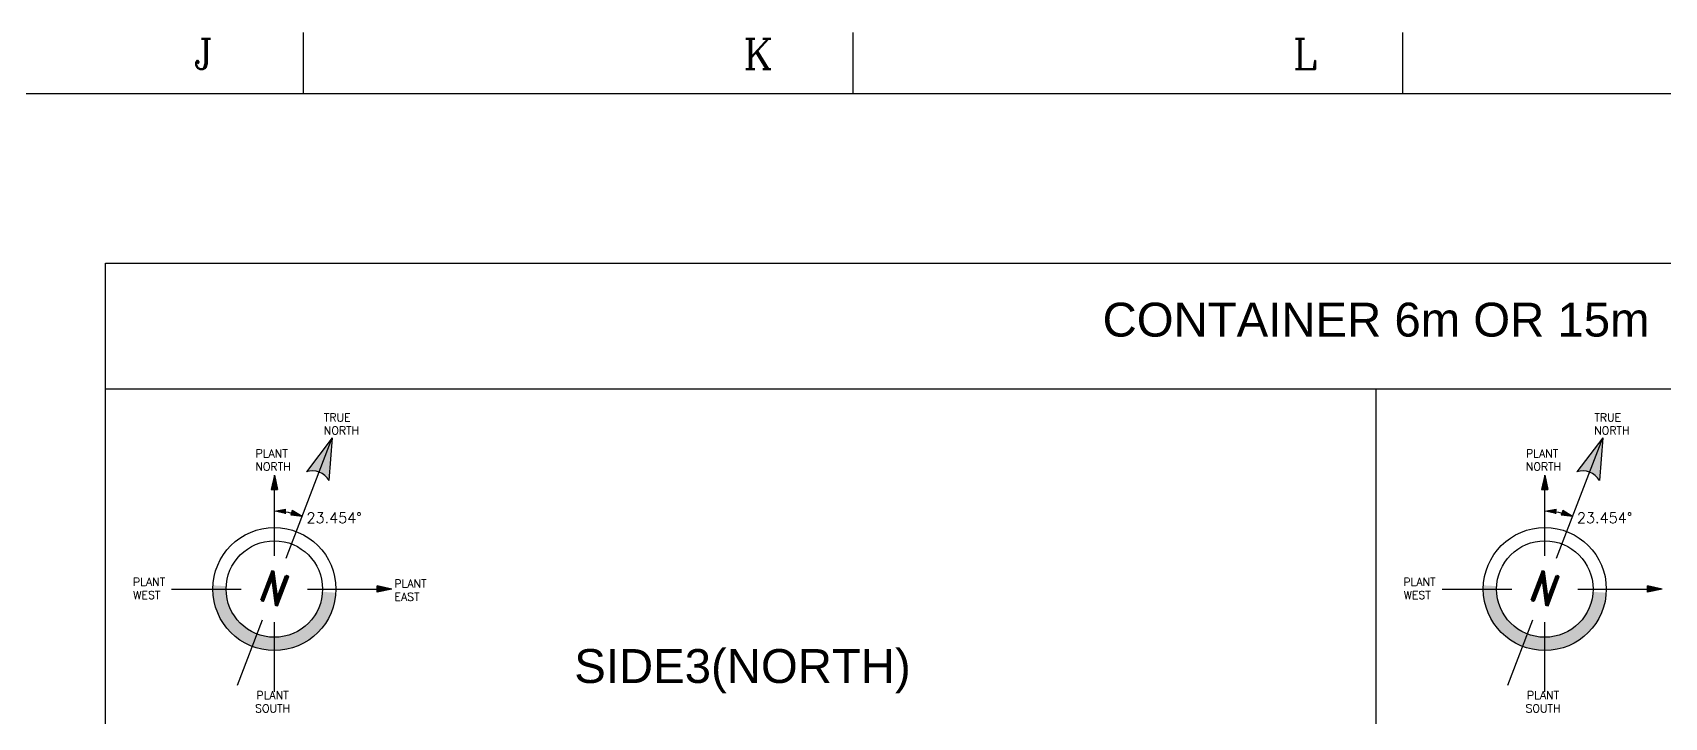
# Model space of a CAD drawing. Header units: millimetres. Extents: x 4133871 to 4440428, y -545651 to -495191.
# Drawn here: x 4407598 to 4419157, y -500664 to -495815 of the extents above; entities that cross this region are included whole.
import ezdxf
from ezdxf.enums import TextEntityAlignment as Align

# ---------------------------------------------------------------- set-up
doc = ezdxf.new("R2010")
doc.units = ezdxf.units.MM
doc.header["$LTSCALE"] = 60
for name, color, linetype in [('1', 7, 'Continuous'), ('C_TEXT_CONTAINER NO', 7, 'Continuous'), ('TAN-TIT', 30, 'Continuous')]:
    doc.layers.add(name, color=color, linetype=linetype)
doc.styles.add('Arial', font='arial.ttf')
doc.styles.add('COM', font='COMPLEX', dxfattribs={"height": 5})
doc.styles.add('ROMAND', font='romand.shx', dxfattribs={"width": 0.86, "height": 6.5})
doc.styles.add('RomanS', font='romans.shx', dxfattribs={"bigfont": 'whgtxt.shx'})
doc.styles.get("Standard").update_dxf_attribs({"font": 'romans.shx', "width": 0.75, "bigfont": 'whgtxt.shx'})

# ---------------------------------------------------------------- blocks, each defined once
blk = doc.blocks.new('BORDER')
at = {"layer": 'TAN-TIT'}
for p, q in [((134763, 164680), (134763, 166122)), ((147741, 164680), (147741, 166122)), ((160720, 164680), (160720, 166122)), ((232823, 164680), (4977, 164680))]:
    blk.add_line(p, q, dxfattribs=at)
at = {"layer": 'TAN-TIT', "style": 'COM'}
for s, p in [('J', (132167, 165257)), ('K', (145146, 165257)), ('L', (158124, 165257))]:
    blk.add_text(s, height=721, dxfattribs=at).set_placement(p)

msp = doc.modelspace()

# ---------------------------------------------------------------- hatches: boundary and pattern name
h = msp.add_hatch(color=256)
h.paths.add_polyline_path([(4409720.7, -498684.5), (4409536.6, -498924.5, -0.1704873), (4409627.7, -498927.1)])
h.paths.add_polyline_path([(4409720.7, -498684.5), (4409627.7, -498927.1, -0.1704873), (4409697.1, -498986.1)])
h = msp.add_hatch(color=256)
h.paths.add_polyline_path([(4409720.7, -498684.5), (4409536.6, -498924.5, -0.1704873), (4409627.7, -498927.1)])
h.paths.add_polyline_path([(4409720.7, -498684.5), (4409627.7, -498927.1, -0.1704873), (4409697.1, -498986.1)])
h = msp.add_hatch(color=256)
h.paths.add_polyline_path([(4418720.7, -498684.5), (4418536.6, -498924.5, -0.1704873), (4418627.7, -498927.1)])
h.paths.add_polyline_path([(4418720.7, -498684.5), (4418627.7, -498927.1, -0.1704873), (4418697.1, -498986.1)])
h = msp.add_hatch(color=256)
h.paths.add_polyline_path([(4418720.7, -498684.5), (4418536.6, -498924.5, -0.1704873), (4418627.7, -498927.1)])
h.paths.add_polyline_path([(4418720.7, -498684.5), (4418627.7, -498927.1, -0.1704873), (4418697.1, -498986.1)])
h = msp.add_hatch(color=256)
h.paths.add_polyline_path([(4409309.9, -498947.8), (4409287.8, -499051.3), (4409317.5, -499051.2, 0.0362907)])
h.paths.add_polyline_path([(4409309.9, -498947.8, -0.0362907), (4409317.5, -499051.2), (4409332.2, -499051.2)])
h = msp.add_hatch(color=256)
h.paths.add_polyline_path([(4409309.9, -498947.8), (4409287.8, -499051.3), (4409317.5, -499051.2, 0.0362907)])
h.paths.add_polyline_path([(4409309.9, -498947.8, -0.0362907), (4409317.5, -499051.2), (4409332.2, -499051.2)])
h = msp.add_hatch(color=256)
h.paths.add_polyline_path([(4418309.9, -498947.8), (4418287.8, -499051.3), (4418317.5, -499051.2, 0.0362907)])
h.paths.add_polyline_path([(4418309.9, -498947.8, -0.0362907), (4418317.5, -499051.2), (4418332.2, -499051.2)])
h = msp.add_hatch(color=256)
h.paths.add_polyline_path([(4418309.9, -498947.8), (4418287.8, -499051.3), (4418317.5, -499051.2, 0.0362907)])
h.paths.add_polyline_path([(4418309.9, -498947.8, -0.0362907), (4418317.5, -499051.2), (4418332.2, -499051.2)])
h = msp.add_hatch(color=256)
h.paths.add_polyline_path([(4409309.9, -499204.7), (4409389.2, -499222.9), (4409389.5, -499200, 0.0362907)])
h.paths.add_polyline_path([(4409309.9, -499204.7, -0.0362907), (4409389.5, -499200), (4409389.7, -499188.7)])
h = msp.add_hatch(color=256)
h.paths.add_polyline_path([(4409309.9, -499204.7), (4409389.2, -499222.9), (4409389.5, -499200, 0.0362907)])
h.paths.add_polyline_path([(4409309.9, -499204.7, -0.0362907), (4409389.5, -499200), (4409389.7, -499188.7)])
h = msp.add_hatch(color=256)
h.paths.add_polyline_path([(4409507, -499241.2), (4409437.2, -499199.5), (4409429.8, -499221.2, 0.0362907)])
h.paths.add_polyline_path([(4409507, -499241.2, -0.0362907), (4409429.8, -499221.2), (4409426.2, -499231.9)])
h = msp.add_hatch(color=256)
h.paths.add_polyline_path([(4409507, -499241.2), (4409437.2, -499199.5), (4409429.8, -499221.2, 0.0362907)])
h.paths.add_polyline_path([(4409507, -499241.2, -0.0362907), (4409429.8, -499221.2), (4409426.2, -499231.9)])
h = msp.add_hatch(color=256)
h.paths.add_polyline_path([(4418309.9, -499204.7), (4418389.2, -499222.9), (4418389.5, -499200, 0.0362907)])
h.paths.add_polyline_path([(4418309.9, -499204.7, -0.0362907), (4418389.5, -499200), (4418389.7, -499188.7)])
h = msp.add_hatch(color=256)
h.paths.add_polyline_path([(4418309.9, -499204.7), (4418389.2, -499222.9), (4418389.5, -499200, 0.0362907)])
h.paths.add_polyline_path([(4418309.9, -499204.7, -0.0362907), (4418389.5, -499200), (4418389.7, -499188.7)])
h = msp.add_hatch(color=256)
h.paths.add_polyline_path([(4418507, -499241.2), (4418437.2, -499199.5), (4418429.8, -499221.2, 0.0362907)])
h.paths.add_polyline_path([(4418507, -499241.2, -0.0362907), (4418429.8, -499221.2), (4418426.2, -499231.9)])
h = msp.add_hatch(color=256)
h.paths.add_polyline_path([(4418507, -499241.2), (4418437.2, -499199.5), (4418429.8, -499221.2, 0.0362907)])
h.paths.add_polyline_path([(4418507, -499241.2, -0.0362907), (4418429.8, -499221.2), (4418426.2, -499231.9)])
h = msp.add_hatch(color=256)
h.paths.add_polyline_path([(4408875.1, -499729, 0.4142136), (4409284.1, -500189.8), (4409289.7, -500096, -0.4142136), (4408969, -499734.6)])
h.paths.add_polyline_path([(4409289.7, -500096), (4409284.1, -500189.8, 0.2159793), (4409619.8, -500061.2), (4409552.9, -499995.1, -0.2159793)])
h.paths.add_polyline_path([(4409552.9, -499995.1), (4409619.8, -500061.2, 0.1819562), (4409744.8, -499780.9), (4409651, -499775.3, -0.1819562)])
h = msp.add_hatch(color=256)
h.paths.add_polyline_path([(4408875.1, -499729, 0.4142136), (4409284.1, -500189.8), (4409289.7, -500096, -0.4142136), (4408969, -499734.6)])
h.paths.add_polyline_path([(4409289.7, -500096), (4409284.1, -500189.8, 0.2159793), (4409619.8, -500061.2), (4409552.9, -499995.1, -0.2159793)])
h.paths.add_polyline_path([(4409552.9, -499995.1), (4409619.8, -500061.2, 0.1819562), (4409744.8, -499780.9), (4409651, -499775.3, -0.1819562)])
h = msp.add_hatch(color=256)
h.paths.add_polyline_path([(4410141.6, -499755), (4410038.2, -499777.1), (4410038.2, -499747.3, -0.0362907)])
h.paths.add_polyline_path([(4410141.6, -499755, 0.0362907), (4410038.2, -499747.3), (4410038.2, -499732.6)])
h = msp.add_hatch(color=256)
h.paths.add_polyline_path([(4410141.6, -499755), (4410038.2, -499777.1), (4410038.2, -499747.3, -0.0362907)])
h.paths.add_polyline_path([(4410141.6, -499755, 0.0362907), (4410038.2, -499747.3), (4410038.2, -499732.6)])
h = msp.add_hatch(color=256)
h.paths.add_polyline_path([(4417875.1, -499729, 0.4142136), (4418284.1, -500189.8), (4418289.7, -500096, -0.4142136), (4417969, -499734.6)])
h.paths.add_polyline_path([(4418289.7, -500096), (4418284.1, -500189.8, 0.2159793), (4418619.8, -500061.2), (4418552.9, -499995.1, -0.2159793)])
h.paths.add_polyline_path([(4418552.9, -499995.1), (4418619.8, -500061.2, 0.1819562), (4418744.8, -499780.9), (4418651, -499775.3, -0.1819562)])
h = msp.add_hatch(color=256)
h.paths.add_polyline_path([(4417875.1, -499729, 0.4142136), (4418284.1, -500189.8), (4418289.7, -500096, -0.4142136), (4417969, -499734.6)])
h.paths.add_polyline_path([(4418289.7, -500096), (4418284.1, -500189.8, 0.2159793), (4418619.8, -500061.2), (4418552.9, -499995.1, -0.2159793)])
h.paths.add_polyline_path([(4418552.9, -499995.1), (4418619.8, -500061.2, 0.1819562), (4418744.8, -499780.9), (4418651, -499775.3, -0.1819562)])
h = msp.add_hatch(color=256)
h.paths.add_polyline_path([(4419141.6, -499755), (4419038.2, -499777.1), (4419038.2, -499747.3, -0.0362907)])
h.paths.add_polyline_path([(4419141.6, -499755, 0.0362907), (4419038.2, -499747.3), (4419038.2, -499732.6)])
h = msp.add_hatch(color=256)
h.paths.add_polyline_path([(4419141.6, -499755), (4419038.2, -499777.1), (4419038.2, -499747.3, -0.0362907)])
h.paths.add_polyline_path([(4419141.6, -499755, 0.0362907), (4419038.2, -499747.3), (4419038.2, -499732.6)])

# ---------------------------------------------------------------- linework, layer by layer
for p, q in [((4408114.5, -497447.2), (4426114.5, -497447.2)), ((4408114.5, -508120.2), (4408114.5, -497447.2)), ((4408114.5, -498336.6), (4426114.5, -498336.6)), ((4417114.5, -508120.2), (4417114.5, -498336.6)), ((4409393.9, -499536.3), (4409720.7, -498684.5)), ((4409393.9, -499536.3), (4409720.7, -498684.5)), ((4409720.7, -498684.5), (4409536.6, -498924.5)), ((4409720.7, -498684.5), (4409536.6, -498924.5)), ((4409720.7, -498684.5), (4409697.1, -498986.1)), ((4409720.7, -498684.5), (4409697.1, -498986.1)), ((4418393.9, -499536.3), (4418720.7, -498684.5)), ((4418393.9, -499536.3), (4418720.7, -498684.5)), ((4418720.7, -498684.5), (4418536.6, -498924.5)), ((4418720.7, -498684.5), (4418536.6, -498924.5)), ((4418720.7, -498684.5), (4418697.1, -498986.1)), ((4418720.7, -498684.5), (4418697.1, -498986.1)), ((4409309.9, -498947.8), (4409287.8, -499051.3)), ((4409309.9, -498947.8), (4409287.8, -499051.3)), ((4409309.9, -499520.7), (4409309.9, -498947.8)), ((4409309.9, -498947.8), (4409332.2, -499051.2)), ((4409309.9, -499520.7), (4409309.9, -498947.8)), ((4409309.9, -498947.8), (4409332.2, -499051.2)), ((4418309.9, -498947.8), (4418287.8, -499051.3)), ((4418309.9, -498947.8), (4418287.8, -499051.3)), ((4418309.9, -499520.7), (4418309.9, -498947.8)), ((4418309.9, -498947.8), (4418332.2, -499051.2)), ((4418309.9, -499520.7), (4418309.9, -498947.8)), ((4418309.9, -498947.8), (4418332.2, -499051.2)), ((4409287.8, -499051.3), (4409332.2, -499051.2)), ((4409287.8, -499051.3), (4409332.2, -499051.2)), ((4418287.8, -499051.3), (4418332.2, -499051.2)), ((4418287.8, -499051.3), (4418332.2, -499051.2)), ((4409309.9, -499204.7), (4409389.7, -499188.7)), ((4409309.9, -499204.7), (4409389.7, -499188.7)), ((4409389.2, -499222.9), (4409389.7, -499188.7)), ((4409389.2, -499222.9), (4409389.7, -499188.7)), ((4409437.2, -499199.5), (4409426.2, -499231.9)), ((4409437.2, -499199.5), (4409426.2, -499231.9)), ((4409507, -499241.2), (4409426.2, -499231.9)), ((4409507, -499241.2), (4409426.2, -499231.9)), ((4409507, -499241.2), (4409437.2, -499199.5)), ((4409507, -499241.2), (4409437.2, -499199.5)), ((4418309.9, -499204.7), (4418389.7, -499188.7)), ((4418309.9, -499204.7), (4418389.7, -499188.7)), ((4418389.2, -499222.9), (4418389.7, -499188.7)), ((4418389.2, -499222.9), (4418389.7, -499188.7)), ((4418437.2, -499199.5), (4418426.2, -499231.9)), ((4418437.2, -499199.5), (4418426.2, -499231.9)), ((4418507, -499241.2), (4418426.2, -499231.9)), ((4418507, -499241.2), (4418426.2, -499231.9)), ((4418507, -499241.2), (4418437.2, -499199.5)), ((4418507, -499241.2), (4418437.2, -499199.5)), ((4408581.8, -499755.1), (4409075.8, -499755)), ((4408581.8, -499755.1), (4409075.8, -499755)), ((4409544.2, -499754.9), (4410038.2, -499754.9)), ((4409544.2, -499754.9), (4410038.2, -499754.9)), ((4410038.2, -499777.1), (4410038.2, -499732.6)), ((4410141.6, -499755), (4410038.2, -499732.6)), ((4410038.2, -499777.1), (4410038.2, -499732.6)), ((4410141.6, -499755), (4410038.2, -499732.6)), ((4410141.6, -499755), (4410038.2, -499777.1)), ((4410141.6, -499755), (4410038.2, -499777.1)), ((4417581.8, -499755.1), (4418075.8, -499755)), ((4417581.8, -499755.1), (4418075.8, -499755)), ((4418544.2, -499754.9), (4419038.2, -499754.9)), ((4418544.2, -499754.9), (4419038.2, -499754.9)), ((4419038.2, -499777.1), (4419038.2, -499732.6)), ((4419141.6, -499755), (4419038.2, -499732.6)), ((4419038.2, -499777.1), (4419038.2, -499732.6)), ((4419141.6, -499755), (4419038.2, -499732.6)), ((4419141.6, -499755), (4419038.2, -499777.1)), ((4419141.6, -499755), (4419038.2, -499777.1)), ((4409049.1, -500434.8), (4409226.1, -499973.6)), ((4409310.1, -500483.2), (4409310, -499989.2)), ((4409310.1, -500483.2), (4409310, -499989.2)), ((4418049.1, -500434.8), (4418226.1, -499973.6)), ((4418310.1, -500483.2), (4418310, -499989.2)), ((4418310.1, -500483.2), (4418310, -499989.2))]:
    msp.add_line(p, q)
for centre, radius in [((4409310, -499755), 435.6), ((4409310, -499755), 435.6), ((4418310, -499755), 435.6), ((4418310, -499755), 435.6), ((4409310, -499755), 341.6), ((4409310, -499755), 341.6), ((4418310, -499755), 341.6), ((4418310, -499755), 341.6)]:
    msp.add_circle(centre, radius)
for centre, radius, start, end in [((4409578.4, -499055.5), 137.5, 30.30506, 107.70652), ((4418578.4, -499055.5), 137.5, 30.30506, 107.70652), ((4409310, -499755), 550.3, 69.01654, 90.00868), ((4418310, -499755), 550.3, 69.01654, 90.00868)]:
    msp.add_arc(centre, radius, start, end)

# ---------------------------------------------------------------- block references
at = {"layer": '1', "xscale": 0.3, "yscale": 0.3, "zscale": 0.3}
msp.add_blockref('BORDER', (4369087.7, -545651.2), dxfattribs=at)

# ---------------------------------------------------------------- texts
at = {"style": 'RomanS', "width": 1}
for s, rotation, oblique, p in [('TRUE', 0.00867, 360, (4409661, -498567.9)), ('TRUE', 0.00867, 360, (4418661, -498567.9)), ('NORTH', 0.00868, 0, (4409660, -498660.8)), ('NORTH', 0.00868, 0, (4418660, -498660.8)), ('PLANT', 0.00867, 360, (4409176.6, -498823.7)), ('PLANT', 0.00867, 360, (4409176.6, -498823.7)), ('PLANT', 0.00867, 360, (4418176.6, -498823.7)), ('PLANT', 0.00867, 360, (4418176.6, -498823.7)), ('NORTH', 0.00868, 0, (4409175.6, -498916.5)), ('NORTH', 0.00868, 0, (4418175.6, -498916.5)), ('PLANT', 0.00868, 0, (4408308.2, -499733.1)), ('PLANT', 0.00868, 0, (4408308.2, -499733.1)), ('PLANT', 0.00868, 0, (4410160.1, -499745.4)), ('PLANT', 0.00868, 0, (4410160.1, -499745.4)), ('PLANT', 0.00868, 0, (4417308.2, -499733.1)), ('PLANT', 0.00868, 0, (4417308.2, -499733.1)), ('WEST', 0.00867, 360, (4408310.4, -499826)), ('EAST', 0.00868, 0, (4410161, -499838.3)), ('WEST', 0.00867, 360, (4417310.4, -499826)), ('PLANT', 0.00868, 0, (4409183.2, -500536.1)), ('PLANT', 0.00868, 0, (4409183.2, -500536.1)), ('PLANT', 0.00868, 0, (4418183.2, -500536.1)), ('PLANT', 0.00868, 0, (4418183.2, -500536.1)), ('SOUTH', 0.00868, 0, (4409173.6, -500629)), ('SOUTH', 0.00868, 0, (4418173.6, -500629))]:
    msp.add_text(s, height=56.7, rotation=rotation, dxfattribs=dict(at, oblique=oblique)).set_placement(p)
for p in [(4409537.4, -499288.5), (4418537.4, -499288.5)]:
    msp.add_text('23.454°', height=75).set_placement(p)
at = {"style": 'ROMAND', "width": 0.83}
for oblique, p in [(0, (4409267.7, -499852.8)), (0, (4409267.7, -499852.8)), (360, (4409269.9, -499853.7)), (360, (4409269.9, -499853.7)), (0, (4409272.7, -499854.8)), (0, (4409272.7, -499854.8)), (0, (4409276.1, -499856.1)), (0, (4409276.1, -499856.1)), (0, (4418267.7, -499852.8)), (0, (4418267.7, -499852.8)), (360, (4418269.9, -499853.7)), (360, (4418269.9, -499853.7)), (0, (4418272.7, -499854.8)), (0, (4418272.7, -499854.8)), (0, (4418276.1, -499856.1)), (0, (4418276.1, -499856.1))]:
    msp.add_text('N', height=223.5, rotation=339.00844, dxfattribs=dict(at, oblique=oblique)).set_placement(p, align=Align.CENTER)
at = {"layer": 'C_TEXT_CONTAINER NO', "style": 'Arial'}
for s, p in [('CONTAINER 6m OR 15m', (4417114.5, -497847.2)), ('SIDE3(NORTH)', (4412626.5, -500300.4))]:
    msp.add_text(s, height=240, dxfattribs=at).set_placement(p, align=Align.MIDDLE_CENTER)

doc.saveas('drawing.dxf')
